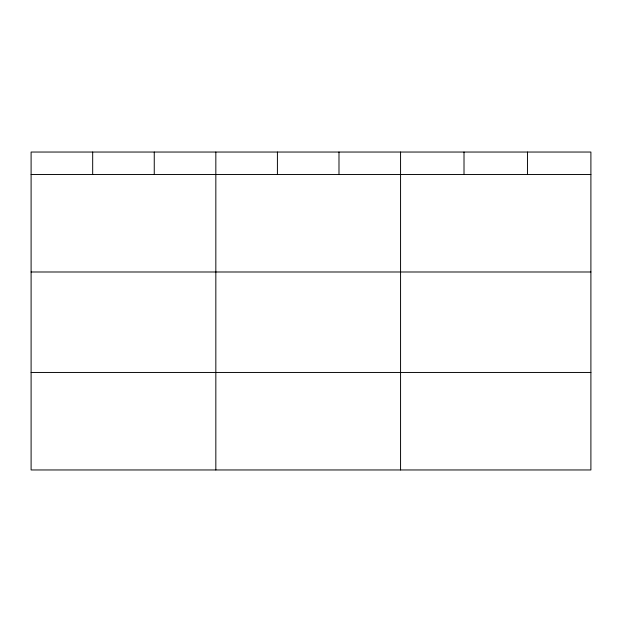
<?xml version="1.0" encoding="UTF-8"?>
<svg xmlns="http://www.w3.org/2000/svg" width="622" height="622" viewBox="0 0 622 622"><rect width="100%" height="100%" fill="white"/><g stroke="black" fill="none" stroke-linecap="round" stroke-linejoin="round"><path stroke-width="0.93" d="M590.9 271.993L590.9 152.04L31.1 152.04L31.1 469.96L590.9 469.96L590.9 271.993L31.1 271.993M31.1 174.487L590.9 174.487M31.1 372.454L590.9 372.454M527.456 152.04L527.456 174.487M464.012 152.04L464.012 174.487M400.568 152.04L400.568 469.96M338.99 152.04L338.99 174.487M277.412 152.04L277.412 174.487M215.834 152.04L215.834 469.96M154.256 152.04L154.256 174.487M92.678 152.04L92.678 174.487"/></g></svg>
